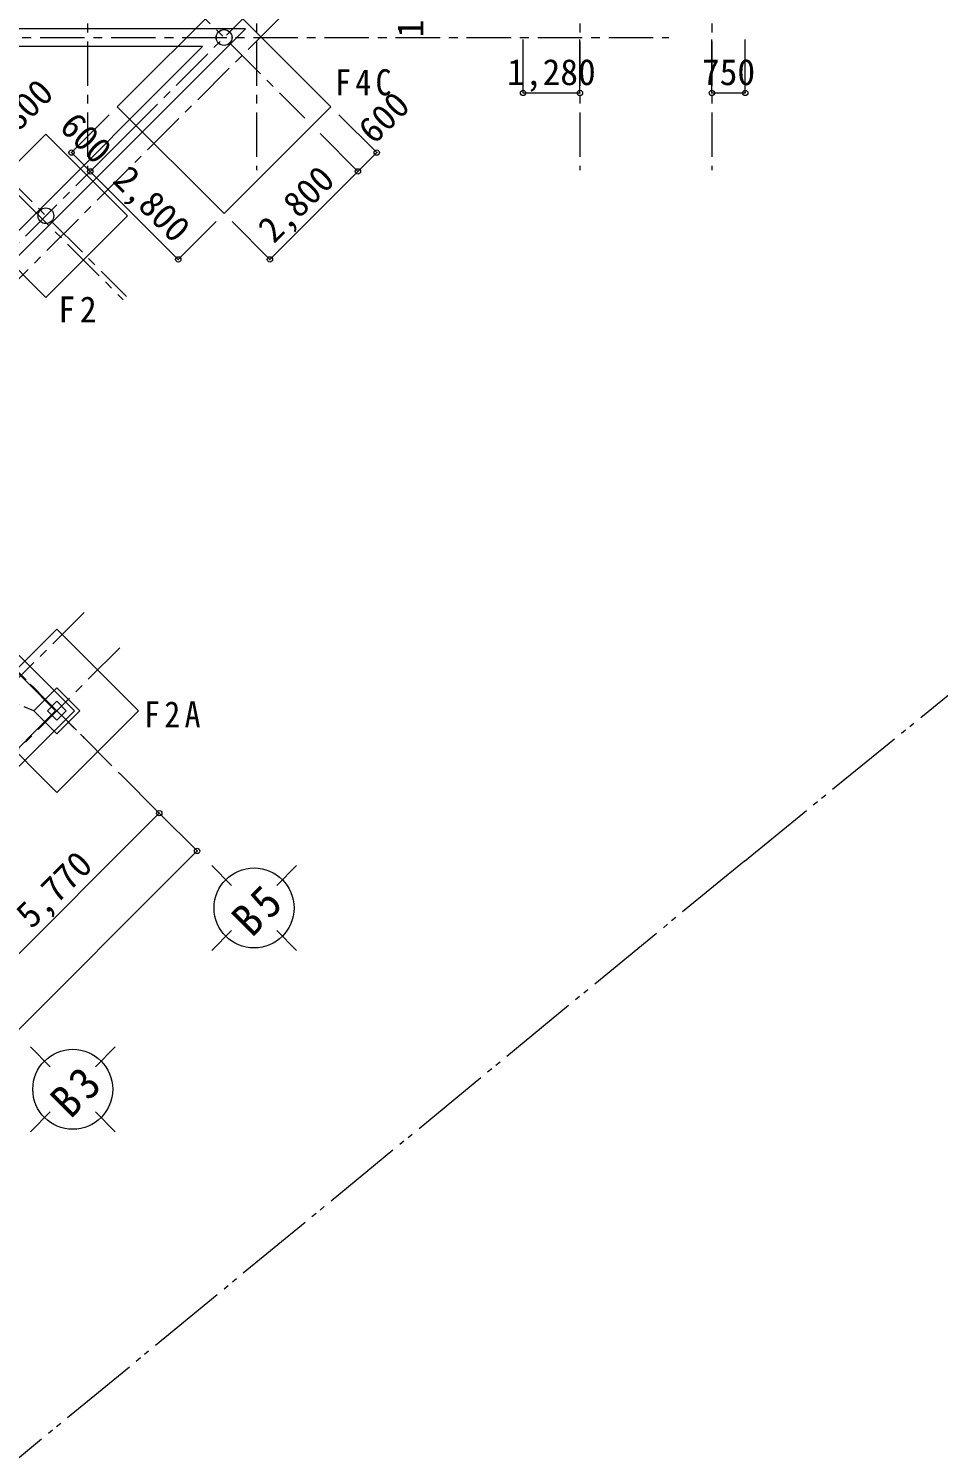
# Model space of a CAD drawing. Units: millimetres at full size, sheet at 1:200. Extents: x -919659 to 1109242, y -84607 to 904409.
# Drawn here: x -76491 to -56008, y -66562 to -34586 of the extents above; entities that cross this region are included whole.
import ezdxf
from ezdxf.enums import TextEntityAlignment as Align

# ---------------------------------------------------------------- set-up
doc = ezdxf.new("R2010")
doc.units = ezdxf.units.MM
doc.header["$LTSCALE"] = 200
doc.header["$PDMODE"] = 32
doc.header["$PDSIZE"] = 120
for name, pattern in [('CHAIN1', [8, 5, -1, 1, -1]), ('DASHED1', [1.8, 1.2, -0.6]), ('DOUBLE_CHAIN2', [12.8, 9, -1, 0.6, -0.6, 0.6, -1])]:
    doc.linetypes.add(name, pattern=pattern)
for name, color, linetype, lineweight in [('4-0_', 4, 'CHAIN1', 5), ('4-1_', 2, 'Continuous', 18), ('4-2_', 3, 'Continuous', 13), ('4-6_', 4, 'Continuous', 5), ('4-7_', 7, 'Continuous', 13), ('4-8_', 3, 'DOUBLE_CHAIN2', 13), ('4-E_', 7, 'Continuous', 5), ('4-F_', 7, 'DASHED1', 9)]:
    doc.layers.add(name, color=color, linetype=linetype, lineweight=lineweight)
doc.styles.add('ＭＳ ゴシック', font='')
doc.styles.get('ＭＳ ゴシック').set_extended_font_data('MS Gothic')

msp = doc.modelspace()

# ---------------------------------------------------------------- linework, layer by layer
at = {"layer": '4-0_'}
for p, q in [((-75158.4, -12477.5), (-75158.4, -37777.5)), ((-71358.4, -12477.5), (-71358.4, -37777.5)), ((-64078.4, -12477.5), (-64078.4, -37777.5)), ((-61108.4, -12477.5), (-61108.4, -37777.5)), ((-77632.3, -29247), (-70270.9, -36608.4)), ((-82396.4, -32654.3), (-74356.6, -40694.1)), ((-81641.6, -33256.3), (-74280.2, -40617.7)), ((-71324.8, -34027.8), (-97218.7, -59921.7)), ((-70842.1, -34351.2), (-81843.2, -45352.3)), ((-85828.4, -34792.5), (-62078.4, -34792.5)), ((-88563.7, -37223.6), (-75234.8, -50552.5)), ((-87764.7, -38022.6), (-74435.8, -51351.6)), ((-75234.8, -47724.1), (-92325.6, -64814.9)), ((-74435.8, -48523.1), (-91526.5, -65613.9))]:
    msp.add_line(p, q, dxfattribs=at)
at = {"layer": '4-1_'}
msp.add_lwpolyline([(-75850, -50149.5), (-75637.8, -49937.4), (-75850, -49725.2), (-76062.1, -49937.4)], close=True, dxfattribs=at)
for centre in [(-72088.2, -34791.1), (-72087.2, -34791.1), (-76097.5, -38800.4)]:
    msp.add_circle(centre, 177.8, dxfattribs=at)
at = {"layer": '4-2_'}
for p, q in [((-72086.8, -33944), (-74491, -36348.1)), ((-72086.8, -33944), (-69682.6, -36348.1)), ((-80693.7, -43679.5), (-71605.4, -34591.2)), ((-71605.4, -34591.2), (-80189.7, -34591.2)), ((-72571.1, -34991.2), (-80024, -34991.2)), ((-72086.8, -38752.3), (-74491, -36348.1)), ((-72086.8, -38752.3), (-69682.6, -36348.1)), ((-76097.5, -36962), (-77935.9, -38800.4)), ((-74259, -38800.4), (-76097.5, -36962)), ((-77935.9, -38800.4), (-76097.5, -40638.9)), ((-76097.5, -40638.9), (-74259, -38800.4)), ((-75878.3, -49937.4), (-85551.5, -40264.1)), ((-75878.3, -49937.4), (-88818.3, -62877.4)), ((-75850, -51775.8), (-77688.4, -49937.4)), ((-74011.5, -49937.4), (-75850, -51775.8))]:
    msp.add_line(p, q, dxfattribs=at)
for points in [[(-84420.1, -39387.3), (-80693.7, -43113.8), (-72571.1, -34991.2)], [(-85551.5, -39839.9), (-75454, -49937.4), (-88818.3, -63301.7)], [(-77688.4, -49937.4), (-75850, -48098.9), (-74011.5, -49937.4)]]:
    msp.add_lwpolyline(points, dxfattribs=at)
msp.add_lwpolyline([(-75850, -50453.6), (-75333.8, -49937.4), (-75850, -49421.2), (-76366.2, -49937.4)], close=True, dxfattribs=at)
at = {"layer": '4-6_'}
for p, q in [((-71921.2, -53866.2), (-72366.6, -53420.7)), ((-70902.9, -53866.2), (-70457.5, -53420.7)), ((-71921.2, -54884.4), (-72366.6, -55329.9)), ((-70902.9, -54884.4), (-70457.5, -55329.9)), ((-76001.2, -57946.2), (-76446.7, -57500.7)), ((-74982.9, -57946.2), (-74537.5, -57500.7)), ((-76001.2, -58964.4), (-76446.7, -59409.9)), ((-74982.9, -58964.4), (-74537.5, -59409.9))]:
    msp.add_line(p, q, dxfattribs=at)
for centre in [(-71412.1, -54375.3), (-75492.1, -58455.3)]:
    msp.add_circle(centre, 900, dxfattribs=at)
at = {"layer": '4-8_'}
for q in [(-42614.8, -38858.7), (-85268.1, -73792.5)]:
    msp.add_line((-60379.2, -53320.1), q, dxfattribs=at)
at = {"layer": '4-E_', "color": 4}
for p, q in [((-65358.4, -36037), (-65358.4, -34833.1)), ((-64078.4, -36037), (-64078.4, -34833.1)), ((-61108.4, -36037), (-61108.4, -34833.1)), ((-60358.4, -36037), (-60358.4, -34833.1)), ((-65358.4, -36037), (-64078.4, -36037)), ((-61108.4, -36037), (-60358.4, -36037)), ((-75522.1, -37379.3), (-74670.8, -36528)), ((-68651.5, -37379.3), (-69502.8, -36528)), ((-75097.8, -37803.5), (-74246.6, -36952.2)), ((-69075.8, -37803.5), (-69927.1, -36952.2)), ((-75522.1, -37379.3), (-74956.4, -37944.9)), ((-74956.4, -37944.9), (-73117.9, -39783.4)), ((-73117.9, -39783.4), (-72266.7, -38932.1)), ((-71055.7, -39783.4), (-71907, -38932.1)), ((-73545, -52242.3), (-74435.8, -51351.6)), ((-77625, -56322.3), (-73545, -52242.3)), ((-72694.4, -53092.9), (-73545, -52242.3)), ((-85662.7, -66061.3), (-72694.4, -53092.9))]:
    msp.add_line(p, q, dxfattribs=at)
msp.add_lwpolyline([(-68651.5, -37379.3), (-69217.2, -37944.9), (-71055.7, -39783.4)], dxfattribs=at)
at = {"layer": '4-E_'}
for p in [(-65358.4, -36037), (-64078.4, -36037), (-61108.4, -36037), (-60358.4, -36037), (-75522.1, -37379.3), (-68651.5, -37379.3), (-75097.8, -37803.5), (-69075.8, -37803.5), (-73117.9, -39783.4), (-71055.7, -39783.4), (-73545, -52242.3), (-72694.4, -53092.9)]:
    msp.add_point(p, dxfattribs=at)
at = {"layer": '4-F_'}
msp.add_line((-76366.2, -49937.4), (-84123.1, -46854.4), dxfattribs=at)

# ---------------------------------------------------------------- texts
at = {"layer": '4-6_', "color": 3, "char_height": 733.1, "attachment_point": 7, "rotation": 45, "style": 'ＭＳ ゴシック'}
for s, insert in [('\\T1.21;\\W0.95;B5', (-71458.8, -55071)), ('\\T1.21;\\W0.95;B3', (-75538.8, -59151))]:
    msp.add_mtext(s, dxfattribs=dict(at, insert=insert))
at = {"layer": '4-7_', "char_height": 586.5, "attachment_point": 7, "style": 'ＭＳ ゴシック'}
for s, insert in [('\\T1.27;\\W0.9;F4C', (-69590.9, -36099.7)), ('\\T1.27;\\W0.95;F2', (-75816.7, -41200.7)), ('\\T1.27;\\W0.9;F2A', (-73888.6, -50310.7))]:
    msp.add_mtext(s, dxfattribs=dict(at, insert=insert))
at = {"layer": '4-E_', "style": 'ＭＳ ゴシック'}
for s, rotation, p in [('1,000', 90, (-67429.6, -34788)), ('800', 45, (-76605.8, -37055.4)), ('600', 45, (-68585.9, -37339.6)), ('600', 315, (-75946.4, -36955)), ('2,800', 315, (-74744.3, -38157.1)), ('2,800', 45, (-70843.5, -39571.3)), ('5,770', 45, (-76292.1, -54989.4))]:
    msp.add_text(s, height=586.5, rotation=rotation, dxfattribs=at).set_placement(p, align=Align.BOTTOM_LEFT)
for s, p in [('1,280', (-65718.4, -36037)), ('750', (-61333.4, -36037))]:
    msp.add_text(s, height=586.5, dxfattribs=at).set_placement(p, align=Align.BOTTOM_LEFT)

doc.saveas('drawing.dxf')
